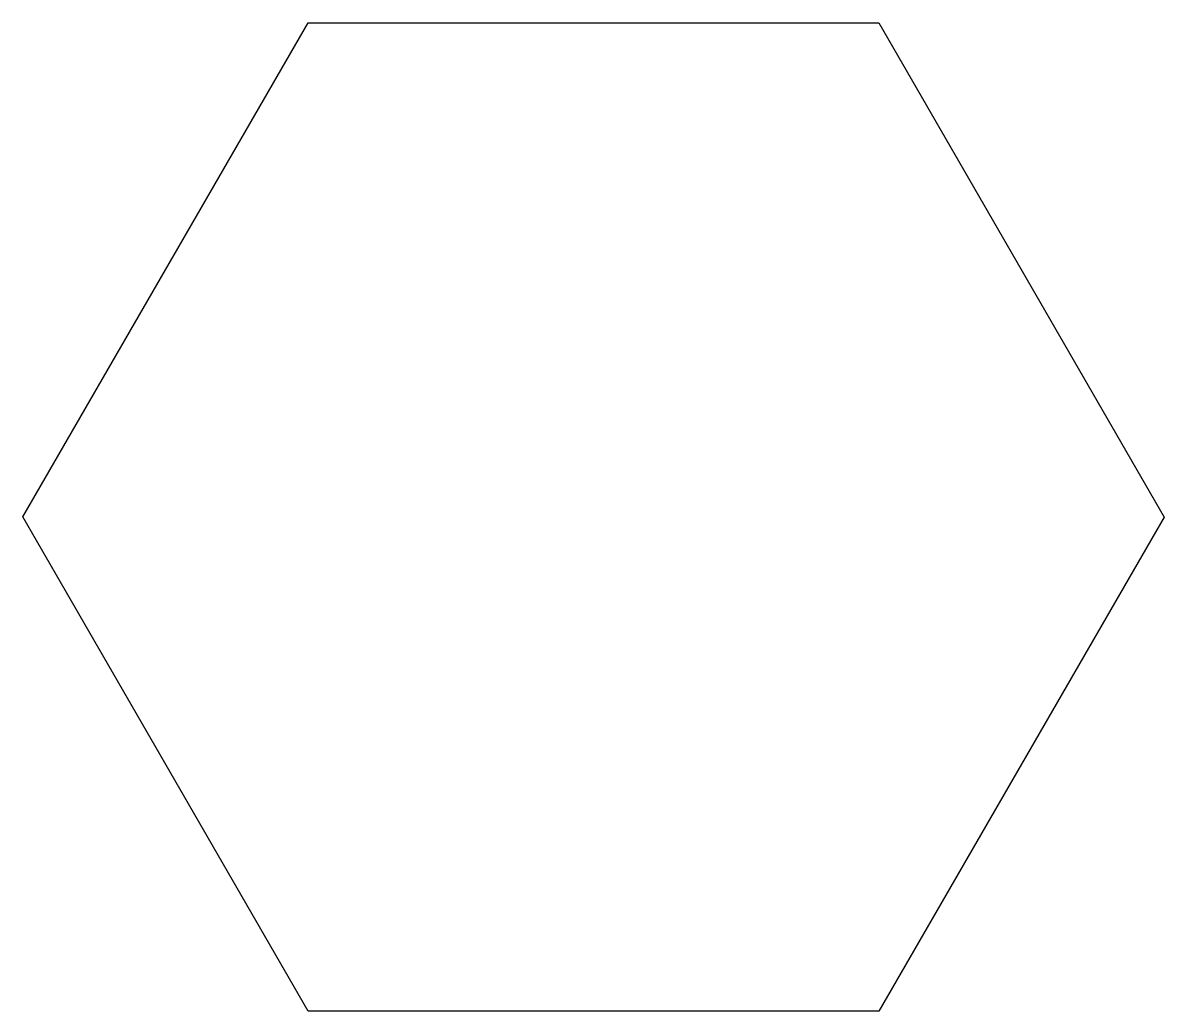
# Model space of a CAD drawing. Extents: x 0 to 6.93, y 0 to 6.
import ezdxf

# ---------------------------------------------------------------- set-up
doc = ezdxf.new("R2010")
doc.units = 0
doc.layers.add('Layer_1', color=7, linetype='CONTINUOUS')

msp = doc.modelspace()

# ---------------------------------------------------------------- linework, layer by layer
at = {"layer": 'Layer_1', "color": 7}
for p, q in [((0.000001, 3.000132), (1.732127, 6.000002)), ((1.732127, 6.000002), (5.196154, 5.999871)), ((5.196154, 5.999871), (6.928054, 2.999871)), ((1.731901, 0.000132), (0.000001, 3.000132)), ((6.928054, 2.999871), (5.195927, 0)), ((5.195927, 0), (1.731901, 0.000132))]:
    msp.add_line(p, q, dxfattribs=at)

doc.saveas('drawing.dxf')
